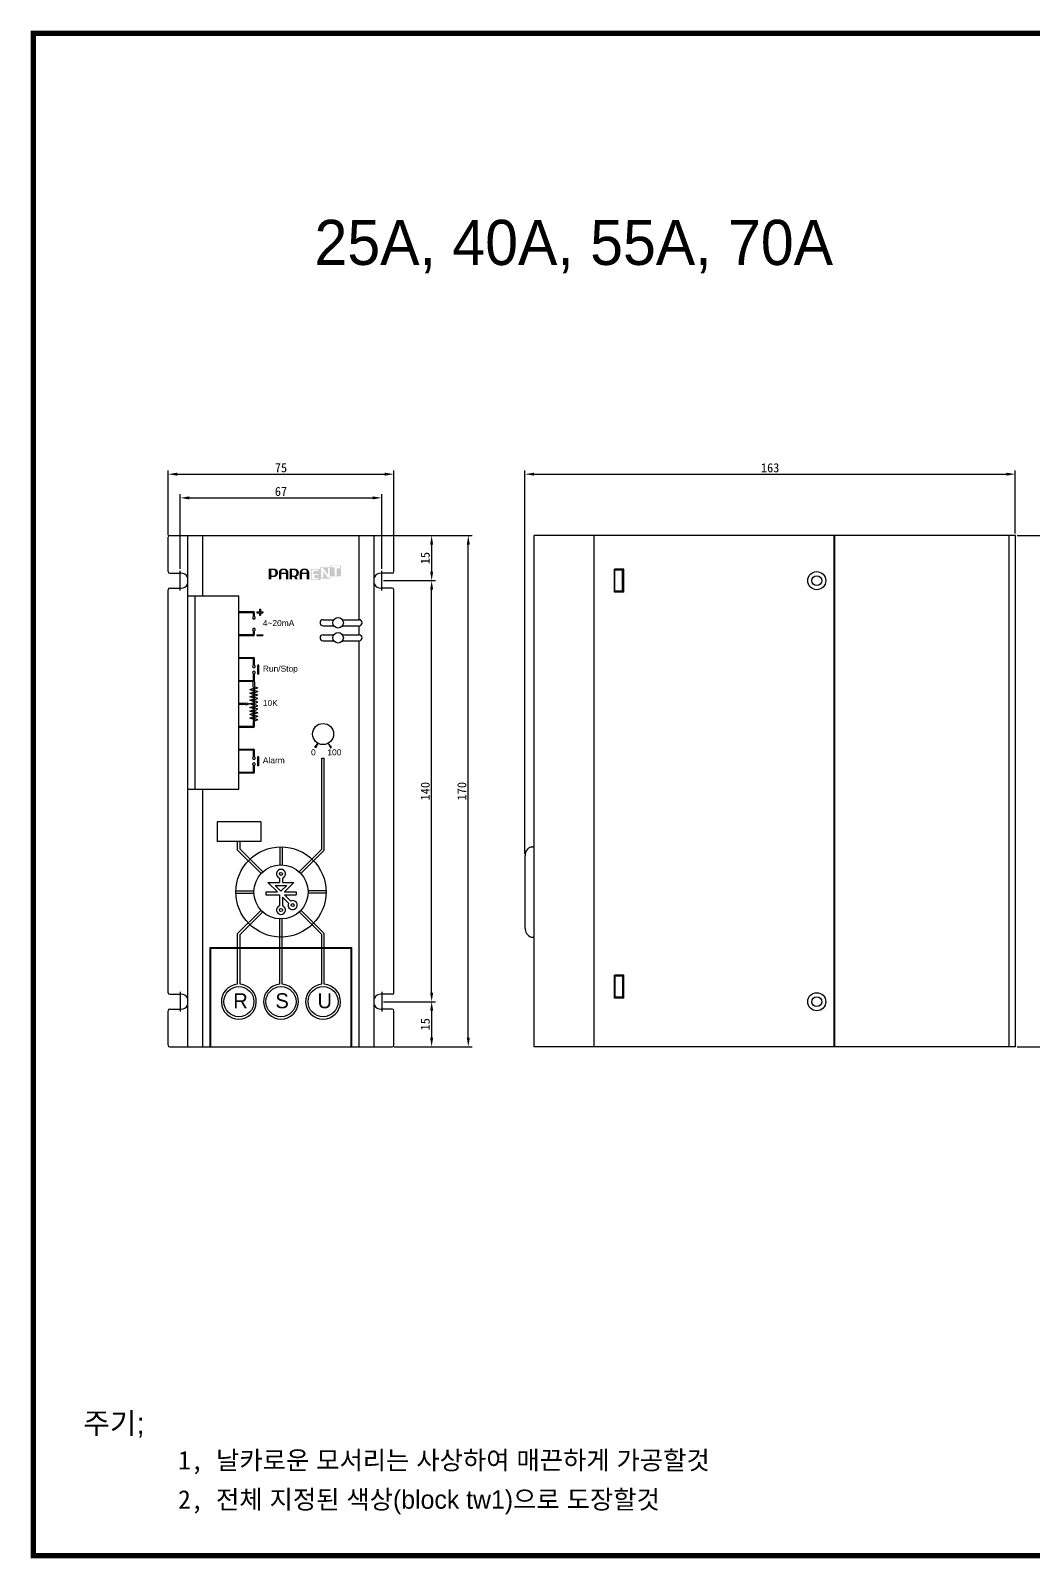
# Model space of a CAD drawing. Header units: millimetres. Extents: x 1726 to 2451, y 843 to 1351.
# Drawn here: x 1726 to 2059, y 843 to 1351 of the extents above; entities that cross this region are included whole.
import ezdxf

# ---------------------------------------------------------------- set-up
doc = ezdxf.new("R2010")
doc.units = ezdxf.units.MM
doc.layers.add('방열판', color=7, linetype='Continuous')
doc.dimstyles.new('ISO-25', dxfattribs={"dimtxt": 3, "dimasz": 3, "dimexe": 1.25, "dimexo": 0.625, "dimtad": 1, "dimdec": 3, "dimtxsty": 'Standard', "dimcen": 2.5, "dimclrd": 6, "dimclre": 6, "dimclrt": 1, "dimazin": 0, "dimtfac": 1, "dimtdec": 3, "dimtmove": 0, "dimatfit": 3, "dimfxl": 1.25, "dimarcsym": 0})

# ---------------------------------------------------------------- blocks, each defined once
blk = doc.blocks.new('*D0')
at = {"color": 6, "lineweight": -2, "transparency": 16777216}
for p, q in [((1775.61, 1171.89), (1775.61, 1196.78)), ((1778.61, 1195.53), (1839.61, 1195.53)), ((1842.61, 1171.89), (1842.61, 1196.78))]:
    blk.add_line(p, q, dxfattribs=at)
at = {"color": 6, "transparency": 16777216}
for points in [[(1778.61, 1196.03), (1778.61, 1195.03), (1775.61, 1195.53)], [(1839.61, 1196.03), (1839.61, 1195.03), (1842.61, 1195.53)]]:
    blk.add_solid(points, dxfattribs=at)
at = {"layer": 'Defpoints', "color": 0, "transparency": 16777216}
for p in [(1842.61, 1195.53), (1775.61, 1171.26), (1842.61, 1171.26)]:
    blk.add_point(p, dxfattribs=at)
at = {"color": 1, "transparency": 16777216, "insert": (1809.11, 1197.66), "char_height": 3, "attachment_point": 5}
blk.add_mtext('67', dxfattribs=at)
blk = doc.blocks.new('*D1')
at = {"color": 6, "lineweight": -2, "transparency": 16777216}
for p, q in [((1771.61, 1183.14), (1771.61, 1204.66)), ((1846.61, 1183.14), (1846.61, 1204.66)), ((1774.61, 1203.41), (1843.61, 1203.41))]:
    blk.add_line(p, q, dxfattribs=at)
at = {"color": 6, "transparency": 16777216}
for points in [[(1774.61, 1203.91), (1774.61, 1202.91), (1771.61, 1203.41)], [(1843.61, 1203.91), (1843.61, 1202.91), (1846.61, 1203.41)]]:
    blk.add_solid(points, dxfattribs=at)
at = {"layer": 'Defpoints', "color": 0, "transparency": 16777216}
for p in [(1846.61, 1203.41), (1771.61, 1182.51), (1846.61, 1182.51)]:
    blk.add_point(p, dxfattribs=at)
at = {"color": 1, "transparency": 16777216, "insert": (1809.11, 1205.53), "char_height": 3, "attachment_point": 5}
blk.add_mtext('75', dxfattribs=at)
blk = doc.blocks.new('*D2')
at = {"color": 6, "lineweight": -2, "transparency": 16777216}
for p, q in [((1890.23, 1077.14), (1890.23, 1204.66)), ((2053.23, 1183.64), (2053.23, 1204.66)), ((1893.23, 1203.41), (2050.23, 1203.41))]:
    blk.add_line(p, q, dxfattribs=at)
at = {"color": 6, "transparency": 16777216}
for points in [[(1893.23, 1203.91), (1893.23, 1202.91), (1890.23, 1203.41)], [(2050.23, 1203.91), (2050.23, 1202.91), (2053.23, 1203.41)]]:
    blk.add_solid(points, dxfattribs=at)
at = {"layer": 'Defpoints', "color": 0, "transparency": 16777216}
for p in [(2053.23, 1203.41), (2053.23, 1183.01), (1890.23, 1076.51)]:
    blk.add_point(p, dxfattribs=at)
at = {"color": 1, "transparency": 16777216, "insert": (1971.73, 1205.53), "char_height": 3, "attachment_point": 5}
blk.add_mtext('163', dxfattribs=at)
blk = doc.blocks.new('*D3')
at = {"color": 6, "lineweight": -2, "transparency": 16777216}
for p, q in [((1843.24, 1168.01), (1860.45, 1168.01)), ((1859.2, 1031.01), (1859.2, 1165.01)), ((1843.24, 1028.01), (1860.45, 1028.01))]:
    blk.add_line(p, q, dxfattribs=at)
at = {"color": 6, "transparency": 16777216}
for points in [[(1858.7, 1165.01), (1859.7, 1165.01), (1859.2, 1168.01)], [(1858.7, 1031.01), (1859.7, 1031.01), (1859.2, 1028.01)]]:
    blk.add_solid(points, dxfattribs=at)
at = {"layer": 'Defpoints', "color": 0, "transparency": 16777216}
for p in [(1842.61, 1168.01), (1859.2, 1168.01), (1842.61, 1028.01)]:
    blk.add_point(p, dxfattribs=at)
at = {"color": 1, "transparency": 16777216, "insert": (1857.08, 1098.01), "char_height": 3, "attachment_point": 5, "rotation": 90}
blk.add_mtext('140', dxfattribs=at)
blk = doc.blocks.new('*D4')
at = {"color": 6, "lineweight": -2, "transparency": 16777216}
for p, q in [((1846.74, 1183.01), (1872.63, 1183.01)), ((1871.38, 1016.01), (1871.38, 1180.01)), ((1846.74, 1013.01), (1872.63, 1013.01))]:
    blk.add_line(p, q, dxfattribs=at)
at = {"color": 6, "transparency": 16777216}
for points in [[(1870.88, 1180.01), (1871.88, 1180.01), (1871.38, 1183.01)], [(1870.88, 1016.01), (1871.88, 1016.01), (1871.38, 1013.01)]]:
    blk.add_solid(points, dxfattribs=at)
at = {"layer": 'Defpoints', "color": 0, "transparency": 16777216}
for p in [(1846.11, 1183.01), (1871.38, 1183.01), (1846.11, 1013.01)]:
    blk.add_point(p, dxfattribs=at)
at = {"color": 1, "transparency": 16777216, "insert": (1869.25, 1098.01), "char_height": 3, "attachment_point": 5, "rotation": 90}
blk.add_mtext('170', dxfattribs=at)
blk = doc.blocks.new('*D5')
at = {"color": 6, "lineweight": -2, "transparency": 16777216}
for p, q in [((1846.74, 1183.01), (1860.45, 1183.01)), ((1859.2, 1180.01), (1859.2, 1171.01)), ((1843.24, 1168.01), (1860.45, 1168.01))]:
    blk.add_line(p, q, dxfattribs=at)
at = {"color": 6, "transparency": 16777216}
for points in [[(1858.7, 1180.01), (1859.7, 1180.01), (1859.2, 1183.01)], [(1858.7, 1171.01), (1859.7, 1171.01), (1859.2, 1168.01)]]:
    blk.add_solid(points, dxfattribs=at)
at = {"layer": 'Defpoints', "color": 0, "transparency": 16777216}
for p in [(1846.11, 1183.01), (1842.61, 1168.01), (1859.2, 1168.01)]:
    blk.add_point(p, dxfattribs=at)
at = {"color": 1, "transparency": 16777216, "insert": (1857.08, 1175.51), "char_height": 3, "attachment_point": 5, "rotation": 90}
blk.add_mtext('15', dxfattribs=at)
blk = doc.blocks.new('*D6')
at = {"color": 6, "lineweight": -2, "transparency": 16777216}
for p, q in [((1843.24, 1028.01), (1860.45, 1028.01)), ((1859.2, 1025.01), (1859.2, 1016.01)), ((1846.74, 1013.01), (1860.45, 1013.01))]:
    blk.add_line(p, q, dxfattribs=at)
at = {"color": 6, "transparency": 16777216}
for points in [[(1858.7, 1025.01), (1859.7, 1025.01), (1859.2, 1028.01)], [(1858.7, 1016.01), (1859.7, 1016.01), (1859.2, 1013.01)]]:
    blk.add_solid(points, dxfattribs=at)
at = {"layer": 'Defpoints', "color": 0, "transparency": 16777216}
for p in [(1842.61, 1028.01), (1846.11, 1013.01), (1859.2, 1013.01)]:
    blk.add_point(p, dxfattribs=at)
at = {"color": 1, "transparency": 16777216, "insert": (1857.08, 1020.51), "char_height": 3, "attachment_point": 5, "rotation": 90}
blk.add_mtext('15', dxfattribs=at)
blk = doc.blocks.new('*D7')
at = {"color": 6, "lineweight": -2, "transparency": 16777216}
for p, q in [((2053.86, 1183.01), (2068.81, 1183.01)), ((2067.56, 1180.01), (2067.56, 1016.01)), ((2053.86, 1013.01), (2068.81, 1013.01))]:
    blk.add_line(p, q, dxfattribs=at)
at = {"color": 6, "transparency": 16777216}
for points in [[(2067.06, 1180.01), (2068.06, 1180.01), (2067.56, 1183.01)], [(2067.06, 1016.01), (2068.06, 1016.01), (2067.56, 1013.01)]]:
    blk.add_solid(points, dxfattribs=at)
at = {"layer": 'Defpoints', "color": 0, "transparency": 16777216}
for p in [(2053.23, 1183.01), (2053.23, 1013.01), (2067.56, 1013.01)]:
    blk.add_point(p, dxfattribs=at)
at = {"color": 1, "transparency": 16777216, "insert": (2065.44, 1098.01), "char_height": 3, "attachment_point": 5, "rotation": 90}
blk.add_mtext('170', dxfattribs=at)

msp = doc.modelspace()

# ---------------------------------------------------------------- hatches: boundary and pattern name
h = msp.add_hatch(color=0)
edge = h.paths.add_edge_path()
edge.add_spline(control_points=[(1807.0848, 1169.911), (1806.9499, 1169.7594), (1806.7502, 1169.6574), (1806.4415, 1169.6574), (1806.3695, 1169.6574), (1806.2652, 1169.6662), (1806.134, 1169.6951), (1806.0021, 1169.7242), (1805.9319, 1169.7935), (1805.899, 1169.8264), (1805.899, 1169.8754), (1805.899, 1171.4394), (1805.899, 1171.5323), (1805.9854, 1171.5323), (1806.4773, 1171.5323), (1806.4773, 1171.5323), (1806.7604, 1171.5323), (1806.9474, 1171.4539), (1807.0831, 1171.2992), (1807.2248, 1171.1377), (1807.2685, 1170.8687), (1807.2685, 1170.6325), (1807.2685, 1170.3931), (1807.2234, 1170.0668), (1807.0848, 1169.911)], knot_values=[0, 0, 0, 0, 1, 1, 1, 2, 2, 2, 3, 3, 3, 4, 4, 4, 5, 5, 5, 6, 6, 6, 7, 7, 7, 8, 8, 8, 8], degree=3, periodic=0)
edge = h.paths.add_edge_path(flags=16)
edge.add_spline(control_points=[(1806.5034, 1172.0189), (1806.5034, 1172.0189), (1805.178, 1172.0189), (1805.178, 1172.0189), (1805.178, 1172.0189), (1805.052, 1172.0189), (1805.052, 1172.0189), (1805.052, 1172.0189), (1805.052, 1168.4095), (1805.052, 1168.4095), (1805.052, 1168.4095), (1805.899, 1168.4095), (1805.899, 1168.4095), (1805.899, 1168.4095), (1805.899, 1169.1626), (1805.899, 1169.2819), (1805.9818, 1169.2533), (1806.0922, 1169.1958), (1806.4768, 1169.1841), (1806.8837, 1169.1718), (1807.4754, 1169.3056), (1807.7344, 1169.622), (1807.9873, 1169.9309), (1808.1155, 1170.2693), (1808.1155, 1170.6276), (1808.1155, 1171.0497), (1807.9713, 1171.4078), (1807.6869, 1171.6918), (1807.4026, 1171.9758), (1807.0044, 1172.0189), (1806.5034, 1172.0189)], knot_values=[0, 0, 0, 0, 1, 1, 1, 2, 2, 2, 3, 3, 3, 4, 4, 4, 5, 5, 5, 6, 6, 6, 7, 7, 7, 8, 8, 8, 9, 9, 9, 10, 10, 10, 10], degree=3, periodic=0)
h = msp.add_hatch(color=0)
edge = h.paths.add_edge_path()
edge.add_spline(control_points=[(1810.7512, 1170.6739), (1810.6566, 1170.6739), (1809.2032, 1170.6739), (1809.1959, 1170.6739), (1809.1959, 1170.674), (1809.1959, 1170.6889), (1809.1959, 1170.6889), (1809.1959, 1170.8883), (1809.2522, 1171.2345), (1809.3755, 1171.3755), (1809.4872, 1171.5034), (1809.6946, 1171.6186), (1809.9612, 1171.6186), (1810.2275, 1171.6186), (1810.413, 1171.534), (1810.5465, 1171.4006), (1810.6788, 1171.2683), (1810.7512, 1170.888), (1810.7512, 1170.6885), (1810.7512, 1170.6885), (1810.7512, 1170.679), (1810.7512, 1170.6739)], knot_values=[0, 0, 0, 0, 1, 1, 1, 2, 2, 2, 3, 3, 3, 4, 4, 4, 5, 5, 5, 6, 6, 6, 7, 7, 7, 7], degree=3, periodic=0)
edge = h.paths.add_edge_path(flags=16)
edge.add_spline(control_points=[(1809.9611, 1172.0548), (1809.3827, 1172.0548), (1809.014, 1171.9064), (1808.7657, 1171.6136), (1808.5226, 1171.3271), (1808.3993, 1171.0831), (1808.3993, 1170.7392), (1808.3993, 1170.7392), (1808.3993, 1168.4095), (1808.3993, 1168.4095), (1808.3993, 1168.4095), (1809.1959, 1168.4095), (1809.1959, 1168.4095), (1809.1959, 1168.4095), (1809.1959, 1169.5016), (1809.1959, 1170.2123), (1809.2032, 1170.2123), (1810.6566, 1170.2123), (1810.7512, 1170.2123), (1810.7512, 1170.1171), (1810.7512, 1168.4095), (1810.7512, 1168.4095), (1810.7512, 1168.4095), (1811.5477, 1168.4095), (1811.5477, 1168.4095), (1811.5477, 1168.4095), (1811.5477, 1170.7392), (1811.5477, 1170.7392), (1811.5477, 1171.083), (1811.4245, 1171.327), (1811.1813, 1171.6137), (1810.933, 1171.9064), (1810.5392, 1172.0548), (1809.9611, 1172.0548)], knot_values=[0, 0, 0, 0, 1, 1, 1, 2, 2, 2, 3, 3, 3, 4, 4, 4, 5, 5, 5, 6, 6, 6, 7, 7, 7, 8, 8, 8, 9, 9, 9, 10, 10, 10, 11, 11, 11, 11], degree=3, periodic=0)
h = msp.add_hatch(color=0)
edge = h.paths.add_edge_path()
edge.add_spline(control_points=[(1814.0178, 1169.8768), (1813.852, 1169.7241), (1813.651, 1169.6467), (1813.3708, 1169.6467), (1813.2936, 1169.6467), (1813.1939, 1169.6588), (1813.0998, 1169.6911), (1813.0132, 1169.721), (1812.8417, 1169.8123), (1812.8179, 1169.8361), (1812.8179, 1169.8879), (1812.8179, 1171.4649), (1812.8179, 1171.5575), (1812.9043, 1171.5575), (1813.4467, 1171.5575), (1813.4467, 1171.5575), (1813.6973, 1171.5575), (1813.8452, 1171.4283), (1814.0026, 1171.2664), (1814.1609, 1171.1034), (1814.2379, 1170.8393), (1814.2379, 1170.6145), (1814.2379, 1170.372), (1814.1828, 1170.029), (1814.0178, 1169.8768)], knot_values=[0, 0, 0, 0, 1, 1, 1, 2, 2, 2, 3, 3, 3, 4, 4, 4, 5, 5, 5, 6, 6, 6, 7, 7, 7, 8, 8, 8, 8], degree=3, periodic=0)
edge = h.paths.add_edge_path(flags=16)
edge.add_spline(control_points=[(1813.4728, 1172.0189), (1813.4728, 1172.0189), (1812.1474, 1172.0189), (1812.1474, 1172.0189), (1812.1474, 1172.0189), (1812.0214, 1172.0189), (1812.0214, 1172.0189), (1812.0214, 1172.0189), (1812.0214, 1168.4095), (1812.0214, 1168.4095), (1812.0214, 1168.4095), (1812.8179, 1168.4095), (1812.8179, 1168.4095), (1812.8179, 1168.4095), (1812.8179, 1169.1944), (1812.8179, 1169.3112), (1812.9068, 1169.2833), (1812.9921, 1169.2605), (1813.0689, 1169.2476), (1813.0704, 1169.2474), (1813.3187, 1169.2142), (1813.3802, 1169.206), (1813.5117, 1169.1159), (1813.6188, 1168.935), (1813.6971, 1168.8163), (1813.781, 1168.689), (1813.8784, 1168.4095), (1813.8784, 1168.4095), (1813.8784, 1168.4095), (1814.6406, 1168.4095), (1814.6406, 1168.4095), (1814.6406, 1168.4095), (1814.5348, 1168.8323), (1814.4302, 1168.9988), (1814.3663, 1169.1004), (1814.2745, 1169.2003), (1814.1622, 1169.3019), (1814.3946, 1169.4024), (1814.6178, 1169.5443), (1814.773, 1169.7292), (1814.9799, 1169.9756), (1815.0596, 1170.2714), (1815.0596, 1170.6084), (1815.0596, 1171.0642), (1814.9363, 1171.3337), (1814.6433, 1171.6083), (1814.3527, 1171.8808), (1813.9588, 1172.0189), (1813.4728, 1172.0189)], knot_values=[0, 0, 0, 0, 1, 1, 1, 2, 2, 2, 3, 3, 3, 4, 4, 4, 5, 5, 5, 6, 6, 6, 7, 7, 7, 8, 8, 8, 9, 9, 9, 10, 10, 10, 11, 11, 11, 12, 12, 12, 13, 13, 13, 14, 14, 14, 15, 15, 15, 16, 16, 16, 16], degree=3, periodic=0)
h = msp.add_hatch(color=0)
edge = h.paths.add_edge_path()
edge.add_spline(control_points=[(1817.7005, 1170.6739), (1817.6059, 1170.6739), (1816.1525, 1170.6739), (1816.1452, 1170.6739), (1816.1452, 1170.674), (1816.1452, 1170.6889), (1816.1452, 1170.6889), (1816.1452, 1170.8883), (1816.2015, 1171.2345), (1816.3248, 1171.3755), (1816.4365, 1171.5034), (1816.6439, 1171.6186), (1816.9105, 1171.6186), (1817.1768, 1171.6186), (1817.3624, 1171.534), (1817.4958, 1171.4006), (1817.6281, 1171.2683), (1817.7005, 1170.888), (1817.7005, 1170.6885), (1817.7005, 1170.6885), (1817.7005, 1170.679), (1817.7005, 1170.6739)], knot_values=[0, 0, 0, 0, 1, 1, 1, 2, 2, 2, 3, 3, 3, 4, 4, 4, 5, 5, 5, 6, 6, 6, 7, 7, 7, 7], degree=3, periodic=0)
edge = h.paths.add_edge_path(flags=16)
edge.add_spline(control_points=[(1816.9104, 1172.0548), (1816.332, 1172.0548), (1815.9633, 1171.9064), (1815.715, 1171.6136), (1815.4719, 1171.3271), (1815.3486, 1171.0831), (1815.3486, 1170.7392), (1815.3486, 1170.7392), (1815.3486, 1168.4095), (1815.3486, 1168.4095), (1815.3486, 1168.4095), (1816.1452, 1168.4095), (1816.1452, 1168.4095), (1816.1452, 1168.4095), (1816.1452, 1169.5016), (1816.1452, 1170.2123), (1816.1525, 1170.2123), (1817.6059, 1170.2123), (1817.7005, 1170.2123), (1817.7005, 1170.1171), (1817.7005, 1168.4095), (1817.7005, 1168.4095), (1817.7005, 1168.4095), (1818.497, 1168.4095), (1818.497, 1168.4095), (1818.497, 1168.4095), (1818.497, 1170.7392), (1818.497, 1170.7392), (1818.497, 1171.083), (1818.3738, 1171.327), (1818.1306, 1171.6137), (1817.8823, 1171.9064), (1817.4885, 1172.0548), (1816.9104, 1172.0548)], knot_values=[0, 0, 0, 0, 1, 1, 1, 2, 2, 2, 3, 3, 3, 4, 4, 4, 5, 5, 5, 6, 6, 6, 7, 7, 7, 8, 8, 8, 9, 9, 9, 10, 10, 10, 11, 11, 11, 11], degree=3, periodic=0)
h = msp.add_hatch(color=3)
edge = h.paths.add_edge_path()
edge.add_spline(control_points=[(1828.7678, 1172.1028), (1828.7678, 1172.1028), (1827.6625, 1172.1028), (1827.6625, 1172.1028), (1827.6625, 1172.1028), (1827.6572, 1169.6631), (1827.6572, 1169.6631), (1827.6572, 1169.6631), (1826.9957, 1169.6631), (1826.9957, 1169.6631), (1826.9957, 1169.6631), (1826.9896, 1172.473), (1826.9896, 1172.473), (1826.9896, 1172.473), (1825.8911, 1172.4791), (1825.8911, 1172.4791), (1825.8911, 1172.4791), (1825.8911, 1172.8796), (1825.8911, 1172.8796), (1825.8911, 1172.8796), (1828.7678, 1172.8796), (1828.7678, 1172.8796), (1828.7678, 1172.8796), (1828.7678, 1172.1028), (1828.7678, 1172.1028)], knot_values=[0, 0, 0, 0, 1, 1, 1, 2, 2, 2, 3, 3, 3, 4, 4, 4, 5, 5, 5, 6, 6, 6, 7, 7, 7, 8, 8, 8, 8], degree=3, periodic=0)
edge = h.paths.add_edge_path()
edge.add_spline(control_points=[(1825.2841, 1169.032), (1825.2841, 1169.032), (1824.7076, 1169.026), (1824.7076, 1169.026), (1824.7076, 1169.026), (1822.9658, 1171.2622), (1822.9658, 1171.2622), (1822.9658, 1171.2622), (1822.9649, 1170.8518), (1822.9649, 1170.8518), (1822.9649, 1170.8518), (1823.1721, 1170.5978), (1823.1721, 1170.5978), (1823.1721, 1170.5978), (1823.1782, 1169.032), (1823.1782, 1169.032), (1823.1782, 1169.032), (1822.6413, 1169.032), (1822.6413, 1169.032), (1822.5027, 1169.032), (1822.3893, 1169.1454), (1822.3893, 1169.2841), (1822.3893, 1169.2841), (1822.3893, 1172.0106), (1822.3893, 1172.0106), (1822.3893, 1172.1492), (1822.5027, 1172.2626), (1822.6413, 1172.2626), (1822.6413, 1172.2626), (1823.0447, 1172.2626), (1823.0447, 1172.2626), (1823.0447, 1172.2626), (1824.7182, 1170.0415), (1824.7182, 1170.0415), (1824.7182, 1170.0415), (1824.7136, 1172.2121), (1824.7136, 1172.2121), (1824.7136, 1172.2121), (1825.2841, 1172.2121), (1825.2841, 1172.2121), (1825.2841, 1172.2121), (1825.2841, 1169.032), (1825.2841, 1169.032)], knot_values=[0, 0, 0, 0, 1, 1, 1, 2, 2, 2, 3, 3, 3, 4, 4, 4, 5, 5, 5, 6, 6, 6, 7, 7, 7, 8, 8, 8, 9, 9, 9, 10, 10, 10, 11, 11, 11, 12, 12, 12, 13, 13, 13, 14, 14, 14, 14], degree=3, periodic=0)
edge = h.paths.add_edge_path()
edge.add_spline(control_points=[(1821.5265, 1171.2238), (1821.5265, 1171.2238), (1819.9104, 1171.2238), (1819.9104, 1171.2238), (1819.9104, 1171.1965), (1819.9104, 1170.2695), (1819.9104, 1170.2423), (1819.9104, 1170.2423), (1821.5265, 1170.2423), (1821.5265, 1170.2423), (1821.5265, 1170.2423), (1821.5265, 1169.847), (1821.5265, 1169.847), (1821.5265, 1169.847), (1820.1784, 1169.847), (1820.1784, 1169.847), (1820.1784, 1169.8188), (1820.1784, 1168.8733), (1820.1784, 1168.8733), (1820.2019, 1168.8733), (1821.5265, 1168.8733), (1821.5265, 1168.8733), (1821.5265, 1168.8733), (1821.5265, 1168.4741), (1821.5265, 1168.4741), (1821.5265, 1168.4741), (1819.5295, 1168.4741), (1819.5295, 1168.4741), (1819.3908, 1168.4741), (1819.2774, 1168.5875), (1819.2774, 1168.7261), (1819.2774, 1168.7261), (1819.2774, 1171.367), (1819.2774, 1171.367), (1819.2774, 1171.5056), (1819.3908, 1171.619), (1819.5295, 1171.619), (1819.5295, 1171.619), (1821.5265, 1171.619), (1821.5265, 1171.619), (1821.5265, 1171.619), (1821.5265, 1171.2238), (1821.5265, 1171.2238)], knot_values=[0, 0, 0, 0, 1, 1, 1, 2, 2, 2, 3, 3, 3, 4, 4, 4, 5, 5, 5, 6, 6, 6, 7, 7, 7, 8, 8, 8, 9, 9, 9, 10, 10, 10, 11, 11, 11, 12, 12, 12, 13, 13, 13, 14, 14, 14, 14], degree=3, periodic=0)
edge = h.paths.add_edge_path(flags=16)
edge.add_spline(control_points=[(1825.5164, 1173.0139), (1825.5164, 1173.0139), (1825.5164, 1172.4035), (1825.5164, 1172.4035), (1825.5164, 1172.4035), (1822.1772, 1172.4035), (1822.1772, 1172.4035), (1822.1772, 1172.4035), (1822.1772, 1171.9055), (1822.1772, 1171.9055), (1822.1772, 1171.9055), (1819.1137, 1171.9055), (1819.1137, 1171.9055), (1819.1137, 1171.9055), (1819.1137, 1168.2108), (1819.1137, 1168.2108), (1819.1137, 1168.2108), (1822.1772, 1168.2108), (1822.1772, 1168.2108), (1822.1772, 1168.2108), (1822.1772, 1168.7087), (1822.1772, 1168.7087), (1822.1772, 1168.7087), (1825.5164, 1168.7087), (1825.5164, 1168.7087), (1825.5164, 1168.7087), (1825.5164, 1169.4134), (1825.5164, 1169.4134), (1825.5164, 1169.4134), (1829.1099, 1169.4134), (1829.1099, 1169.4134), (1829.1099, 1169.4134), (1829.1099, 1173.0139), (1829.1099, 1173.0139), (1829.1099, 1173.0139), (1825.5164, 1173.0139), (1825.5164, 1173.0139)], knot_values=[0, 0, 0, 0, 1, 1, 1, 2, 2, 2, 3, 3, 3, 4, 4, 4, 5, 5, 5, 6, 6, 6, 7, 7, 7, 8, 8, 8, 9, 9, 9, 10, 10, 10, 11, 11, 11, 12, 12, 12, 12], degree=3, periodic=0)

# ---------------------------------------------------------------- linework, layer by layer
for p, q in [((1771.6116, 1171.0114), (1771.6116, 1182.5114)), ((1772.1116, 1183.0114), (1846.1116, 1183.0114)), ((1778.1116, 1013.0114), (1778.1116, 1183.0114)), ((1778.1116, 1183.0114), (1840.1116, 1183.0114)), ((1783.1116, 1163.0114), (1783.1116, 1183.0114)), ((1835.1116, 1155.0114), (1835.1116, 1183.0114)), ((1840.1116, 1013.0114), (1840.1116, 1183.0114)), ((1846.6116, 1171.0114), (1846.6116, 1182.5114)), ((1893.2346, 1013.0114), (1893.2346, 1183.0114)), ((1913.2346, 1183.0114), (1893.2346, 1183.0114)), ((1913.2346, 1013.0114), (1913.2346, 1183.0114)), ((2053.2346, 1183.0114), (1913.2346, 1183.0114)), ((1913.2346, 1013.0114), (1913.2346, 1183.0114)), ((1913.2346, 1013.0114), (1913.2346, 1183.0114)), ((1993.0346, 1013.0114), (1993.0346, 1183.0114)), ((1993.2346, 1013.0114), (1993.2346, 1183.0114)), ((2051.2346, 1013.0114), (2051.2346, 1183.0114)), ((2053.2346, 1013.0114), (2053.2346, 1183.0114)), ((1775.6116, 1164.7614), (1775.6116, 1171.2614)), ((1842.6116, 1164.7614), (1842.6116, 1171.2614)), ((1920.0346, 1164.2114), (1920.0346, 1171.8114)), ((1923.0346, 1171.8114), (1920.0346, 1171.8114)), ((1922.6346, 1171.5114), (1920.0346, 1171.5114)), ((1920.1346, 1164.5114), (1920.1346, 1171.5114)), ((1922.6346, 1164.5114), (1922.6346, 1171.5114)), ((1923.0346, 1164.2114), (1923.0346, 1171.8114)), ((1771.6116, 1031.0114), (1771.6116, 1165.0114)), ((1846.6116, 1031.0114), (1846.6116, 1165.0114)), ((1922.6346, 1164.5114), (1920.0346, 1164.5114)), ((1923.0346, 1164.2114), (1920.0346, 1164.2114)), ((1778.1116, 1163.0114), (1795.1116, 1163.0114)), ((1780.6116, 1098.7114), (1780.6116, 1163.0114)), ((1795.1116, 1098.7114), (1795.1116, 1163.0114)), ((1801.9613, 1158.5114), (1801.9613, 1157.6614)), ((1801.9613, 1158.5114), (1802.2613, 1158.5114)), ((1802.2613, 1158.5114), (1802.2613, 1157.6614)), ((1993.0346, 1162.0114), (1993.0346, 1070.0114)), ((1795.1116, 1157.7114), (1799.8119, 1157.7114)), ((1795.1116, 1157.7114), (1795.1116, 1157.3114)), ((1799.8119, 1157.3114), (1795.1116, 1157.3114)), ((1799.9119, 1157.2114), (1799.9119, 1156.1045)), ((1800.3119, 1156.1045), (1800.3119, 1157.2114)), ((1801.1113, 1157.6614), (1801.9613, 1157.6614)), ((1801.1113, 1157.6614), (1801.1113, 1157.3614)), ((1801.1113, 1157.3614), (1801.9613, 1157.3614)), ((1801.9613, 1157.3614), (1801.9613, 1156.5114)), ((1801.9613, 1156.5114), (1802.2613, 1156.5114)), ((1802.2613, 1157.6614), (1803.1113, 1157.6614)), ((1802.2613, 1157.3614), (1803.1113, 1157.3614)), ((1802.2613, 1157.3614), (1802.2613, 1156.5114)), ((1803.1113, 1157.6614), (1803.1113, 1157.3614)), ((1823.1116, 1155.0114), (1826.6754, 1155.0114)), ((1829.5477, 1155.0114), (1835.1116, 1155.0114)), ((1795.1116, 1150.0914), (1799.8119, 1150.0914)), ((1799.8119, 1149.6914), (1795.1116, 1149.6914)), ((1799.9119, 1151.2983), (1799.9119, 1150.1914)), ((1800.3119, 1150.1914), (1800.3119, 1151.2983)), ((1801.1113, 1150.0414), (1803.1113, 1150.0414)), ((1801.1113, 1150.0414), (1801.1113, 1149.7414)), ((1801.1113, 1149.7414), (1803.1113, 1149.7414)), ((1803.1113, 1150.0414), (1803.1113, 1149.7414)), ((1823.1116, 1153.0114), (1826.6754, 1153.0114)), ((1823.1116, 1150.0114), (1826.6754, 1150.0114)), ((1829.5477, 1153.0114), (1835.1116, 1153.0114)), ((1829.5477, 1150.0114), (1835.1116, 1150.0114)), ((1835.1116, 1150.0114), (1835.1116, 1153.0114)), ((1823.1116, 1148.0114), (1826.6754, 1148.0114)), ((1829.5477, 1148.0114), (1835.1116, 1148.0114)), ((1835.1116, 1013.0114), (1835.1116, 1148.0114)), ((1795.1116, 1142.4714), (1799.8119, 1142.4714)), ((1799.8119, 1142.0714), (1795.1116, 1142.0714)), ((1799.9119, 1141.9714), (1799.9119, 1139.8645)), ((1800.3119, 1139.8645), (1800.3119, 1141.9714)), ((1801.4619, 1136.9616), (1801.4619, 1139.9616)), ((1801.7619, 1139.9616), (1801.4619, 1139.9616)), ((1801.7619, 1136.9616), (1801.7619, 1139.9616)), ((1795.1116, 1134.8514), (1799.8119, 1134.8514)), ((1799.8119, 1134.4514), (1795.1116, 1134.4514)), ((1799.9119, 1137.0583), (1799.9119, 1134.9514)), ((1799.9119, 1132.5617), (1799.9119, 1134.3514)), ((1800.3119, 1134.9514), (1800.3119, 1137.0583)), ((1800.3119, 1134.3514), (1800.3119, 1132.7842)), ((1801.7619, 1136.9616), (1801.4619, 1136.9616)), ((1798.7522, 1131.7822), (1800.4393, 1132.376)), ((1798.7522, 1131.7822), (1800.4393, 1131.1883)), ((1798.7522, 1130.5945), (1800.4393, 1131.1883)), ((1798.7522, 1130.5945), (1800.4393, 1130.0006)), ((1798.7522, 1129.4068), (1800.4393, 1130.0006)), ((1800.4393, 1128.8129), (1798.7522, 1129.4068)), ((1798.7522, 1128.2191), (1800.4393, 1128.8129)), ((1800.4393, 1127.6252), (1798.7522, 1128.2191)), ((1799.7845, 1131.7822), (1801.4715, 1132.376)), ((1799.7845, 1131.7822), (1801.4715, 1131.1883)), ((1799.7845, 1130.5945), (1801.4715, 1131.1883)), ((1799.7845, 1130.5945), (1801.4715, 1130.0006)), ((1799.7845, 1129.4068), (1801.4715, 1130.0006)), ((1801.4715, 1128.8129), (1799.7845, 1129.4068)), ((1799.7845, 1128.2191), (1801.4715, 1128.8129)), ((1801.4715, 1127.6252), (1799.7845, 1128.2191)), ((1799.9119, 1132.5617), (1800.4393, 1132.376)), ((1800.3119, 1132.7842), (1801.4715, 1132.376)), ((1795.1116, 1127.2314), (1797.4114, 1127.2314)), ((1797.4114, 1126.8314), (1795.1116, 1126.8314)), ((1797.4114, 1127.4314), (1798.6113, 1127.0314)), ((1797.4114, 1127.2314), (1797.4114, 1127.4314)), ((1798.6113, 1127.0314), (1797.4114, 1126.6314)), ((1797.4114, 1126.8314), (1797.4114, 1126.6314)), ((1798.7522, 1127.0314), (1800.4393, 1127.6252)), ((1800.4393, 1126.4376), (1798.7522, 1127.0314)), ((1798.7522, 1125.8437), (1800.4393, 1126.4376)), ((1800.4393, 1125.2499), (1798.7522, 1125.8437)), ((1798.7522, 1124.656), (1800.4393, 1125.2499)), ((1800.4393, 1124.0622), (1798.7522, 1124.656)), ((1800.4393, 1124.0622), (1798.7522, 1123.4683)), ((1800.4393, 1122.8745), (1798.7522, 1123.4683)), ((1800.4393, 1122.8745), (1798.7522, 1122.2806)), ((1799.7845, 1127.0314), (1801.4715, 1127.6252)), ((1801.4715, 1126.4376), (1799.7845, 1127.0314)), ((1799.7845, 1125.8437), (1801.4715, 1126.4376)), ((1801.4715, 1125.2499), (1799.7845, 1125.8437)), ((1799.7845, 1124.656), (1801.4715, 1125.2499)), ((1801.4715, 1124.0622), (1799.7845, 1124.656)), ((1801.4715, 1124.0622), (1799.7845, 1123.4683)), ((1801.4715, 1122.8745), (1799.7845, 1123.4683)), ((1801.4715, 1122.8745), (1799.7845, 1122.2806)), ((1795.1116, 1119.6114), (1799.8119, 1119.6114)), ((1799.8119, 1119.2114), (1795.1116, 1119.2114)), ((1800.4393, 1121.6868), (1798.7522, 1122.2806)), ((1801.4715, 1121.6868), (1799.7845, 1122.2806)), ((1800.4393, 1121.6868), (1799.9119, 1121.5011)), ((1799.9119, 1121.5011), (1799.9119, 1119.7114)), ((1801.4715, 1121.6868), (1800.3119, 1121.2786)), ((1800.3119, 1119.7114), (1800.3119, 1121.2786)), ((1820.3384, 1112.6081), (1821.2616, 1113.8071)), ((1820.6848, 1112.4081), (1820.3384, 1112.6081)), ((1821.2616, 1113.8071), (1820.6848, 1112.4081)), ((1825.8848, 1112.6081), (1824.9616, 1113.8071)), ((1824.9616, 1113.8071), (1825.5384, 1112.4081)), ((1825.5384, 1112.4081), (1825.8848, 1112.6081)), ((1795.1116, 1111.9914), (1799.8119, 1111.9914)), ((1799.8119, 1111.5914), (1795.1116, 1111.5914)), ((1799.9119, 1111.4914), (1799.9119, 1109.3845)), ((1800.3119, 1109.3845), (1800.3119, 1111.4914)), ((1801.4619, 1106.4816), (1801.4619, 1109.4816)), ((1801.7619, 1109.4816), (1801.4619, 1109.4816)), ((1801.4619, 1106.8865), (1801.4619, 1109.0767)), ((1801.7619, 1106.4816), (1801.7619, 1109.4816)), ((1822.7116, 1078.6772), (1822.7116, 1109.0114)), ((1822.7116, 1109.0114), (1823.5116, 1109.0114)), ((1823.5116, 1078.3458), (1823.5116, 1109.0114)), ((1795.1116, 1104.3714), (1799.8119, 1104.3714)), ((1799.8119, 1103.9714), (1795.1116, 1103.9714)), ((1799.9119, 1106.5783), (1799.9119, 1104.4714)), ((1800.3119, 1104.4714), (1800.3119, 1106.5783)), ((1801.7619, 1106.4816), (1801.4619, 1106.4816)), ((1778.1116, 1098.7114), (1795.1116, 1098.7114)), ((1783.1116, 1013.0114), (1783.1116, 1098.7114)), ((1794.7116, 1078.3458), (1794.7116, 1081.2614)), ((1794.7116, 1078.3458), (1802.4712, 1070.5863)), ((1795.5116, 1078.6772), (1795.5116, 1081.2614)), ((1795.5116, 1078.6772), (1803.0369, 1071.152)), ((1808.7115, 1079.5061), (1808.7115, 1073.5025)), ((1809.5115, 1079.5061), (1809.5115, 1073.5025)), ((1822.7116, 1078.6772), (1815.1864, 1071.152)), ((1823.5116, 1078.3458), (1815.7521, 1070.5863)), ((1892.2346, 1079.5114), (1893.2346, 1079.5114)), ((1890.2346, 1052.5114), (1890.2346, 1076.5114)), ((1804.7915, 1067.6244), (1808.6116, 1067.6244)), ((1804.7915, 1067.6244), (1807.9045, 1064.5114)), ((1808.6116, 1069.0972), (1808.6116, 1067.6244)), ((1809.6116, 1069.0972), (1809.6116, 1067.6244)), ((1809.6116, 1067.6244), (1813.4318, 1067.6244)), ((1813.4318, 1067.6244), (1810.3187, 1064.5114)), ((1794.1196, 1064.911), (1800.1205, 1064.911)), ((1794.1196, 1064.111), (1800.1205, 1064.111)), ((1804.1116, 1064.5114), (1807.9045, 1064.5114)), ((1804.1116, 1064.5114), (1804.1116, 1063.5114)), ((1804.1116, 1063.5114), (1808.6116, 1063.5114)), ((1807.2057, 1066.6244), (1811.0176, 1066.6244)), ((1807.2057, 1066.6244), (1809.1116, 1064.7185)), ((1808.6116, 1063.5114), (1808.6116, 1059.9256)), ((1811.0176, 1066.6244), (1809.1116, 1064.7185)), ((1809.6116, 1062.8043), (1809.6116, 1059.9256)), ((1809.6116, 1062.8043), (1811.6471, 1060.7688)), ((1810.3187, 1064.5114), (1814.1116, 1064.5114)), ((1810.3187, 1063.5114), (1814.1116, 1063.5114)), ((1810.3187, 1063.5114), (1812.3543, 1061.4759)), ((1814.1116, 1064.5114), (1814.1116, 1063.5114)), ((1824.1063, 1064.911), (1818.1027, 1064.911)), ((1824.1063, 1064.111), (1818.1027, 1064.111)), ((1993.0346, 1014.0114), (1993.0346, 1064.0114)), ((1794.7116, 1050.677), (1802.4712, 1058.4365)), ((1795.5116, 1050.3456), (1803.0369, 1057.8708)), ((1822.7116, 1050.3456), (1815.1864, 1057.8708)), ((1823.5116, 1050.677), (1815.7521, 1058.4365)), ((1808.7115, 1046.0114), (1808.7115, 1055.5203)), ((1809.5115, 1046.0114), (1809.5115, 1055.5203)), ((1794.7116, 1046.0114), (1794.7116, 1050.677)), ((1795.5116, 1046.0114), (1795.5116, 1050.3456)), ((1822.7116, 1046.0114), (1822.7116, 1050.3456)), ((1823.5116, 1046.0114), (1823.5116, 1050.677)), ((1892.2346, 1049.5114), (1893.2346, 1049.5114)), ((1785.6116, 1013.0114), (1785.6116, 1046.0114)), ((1785.6116, 1046.0114), (1832.6116, 1046.0114)), ((1785.8116, 1013.0114), (1785.8116, 1045.8114)), ((1785.8116, 1045.8114), (1832.4116, 1045.8114)), ((1794.7116, 1033.7976), (1794.7116, 1045.8114)), ((1795.5116, 1033.7976), (1795.5116, 1045.8114)), ((1808.7115, 1033.7976), (1808.7115, 1045.8114)), ((1809.5115, 1033.7976), (1809.5115, 1045.8114)), ((1822.7116, 1033.7976), (1822.7116, 1045.8114)), ((1823.5116, 1033.7976), (1823.5116, 1045.8114)), ((1832.4116, 1013.0114), (1832.4116, 1045.8114)), ((1832.6116, 1013.0114), (1832.6116, 1046.0114)), ((1920.0346, 1029.2114), (1920.0346, 1036.8114)), ((1923.0346, 1036.8114), (1920.0346, 1036.8114)), ((1922.6346, 1036.5114), (1920.0346, 1036.5114)), ((1920.1346, 1036.5114), (1920.1346, 1029.5114)), ((1922.6346, 1036.5114), (1922.6346, 1029.5114)), ((1923.0346, 1029.2114), (1923.0346, 1036.8114)), ((1775.6116, 1031.2614), (1775.6116, 1024.7614)), ((1842.6116, 1031.2614), (1842.6116, 1024.7614)), ((1922.6346, 1029.5114), (1920.0346, 1029.5114)), ((1923.0346, 1029.2114), (1920.0346, 1029.2114)), ((1771.6116, 1013.5114), (1771.6116, 1025.0114)), ((1846.6116, 1013.5114), (1846.6116, 1025.0114)), ((1772.1116, 1013.0114), (1846.1116, 1013.0114)), ((1778.1116, 1013.0114), (1840.1116, 1013.0114)), ((1913.2346, 1013.0114), (1893.2346, 1013.0114)), ((2053.2346, 1013.0114), (1913.2346, 1013.0114))]:
    msp.add_line(p, q)
at = {"linetype": 'Continuous'}
for p, q in [((1802.3616, 1087.7614), (1787.8616, 1087.7614)), ((1787.8616, 1087.7614), (1787.8616, 1081.2614)), ((1802.3616, 1087.7614), (1802.3616, 1081.2614)), ((1802.3616, 1081.2614), (1787.8616, 1081.2614))]:
    msp.add_line(p, q, dxfattribs=at)
at = {"color": 5, "const_width": 1.764}
msp.add_lwpolyline([(1726.7488, 843.7708), (2449.9888, 843.7708), (2449.9888, 1350.0388), (1726.7488, 1350.0388), (1726.7488, 843.7708)], dxfattribs=at)
for centre, radius in [((1987.2346, 1168.0114), 3), ((1987.2346, 1168.0114), 1.65), ((1828.1116, 1154.0114), 1.75), ((1828.1116, 1149.0114), 1.75), ((1823.1116, 1117.0114), 3.5), ((1809.1116, 1064.5114), 15), ((1809.1116, 1064.5114), 9), ((1809.1116, 1070.5114), 0.5), ((1809.1116, 1058.5114), 0.5), ((1813.0007, 1060.1223), 0.5), ((1795.1116, 1028.0114), 5), ((1809.1116, 1028.0114), 5), ((1823.1116, 1028.0114), 5), ((1987.2346, 1028.0114), 3), ((1987.2346, 1028.0114), 1.65)]:
    msp.add_circle(centre, radius)
for centre, radius, start, end in [((1772.1116, 1182.5114), 0.5, 90, 180), ((1846.1116, 1182.5114), 0.5, 0, 90), ((1772.1116, 1171.0114), 0.5, 180, 270), ((1846.1116, 1171.0114), 0.5, 270, 360), ((1772.1116, 1165.0114), 0.5, 90, 180), ((1846.1116, 1165.0114), 0.5, 0, 90), ((1800.1119, 1155.7014), 0.45, 116.39021, 63.60979), ((1799.8119, 1157.2114), 0.5, 0, 90), ((1799.8119, 1157.2114), 0.1, 0, 90), ((1823.1116, 1154.0114), 1, 90, 270), ((1835.1116, 1154.0114), 1, 270, 90), ((1800.1119, 1151.7014), 0.45, 296.39021, 243.60979), ((1799.8119, 1150.1914), 0.1, 270, 0), ((1799.8119, 1150.1914), 0.5, 270, 0), ((1823.1116, 1149.0114), 1, 90, 270), ((1835.1116, 1149.0114), 1, 270, 90), ((1800.1119, 1139.4614), 0.45, 116.39021, 63.60979), ((1799.8119, 1141.9714), 0.5, 0, 90), ((1799.8119, 1141.9714), 0.1, 0, 90), ((1800.1119, 1137.4614), 0.45, 296.39021, 243.60979), ((1799.8119, 1134.9514), 0.1, 270, 0), ((1799.8119, 1134.3514), 0.1, 360, 90), ((1799.8119, 1134.9514), 0.5, 323.132531, 0), ((1799.8119, 1134.3514), 0.5, 360, 36.867469), ((1799.8119, 1119.7114), 0.1, 270, 0), ((1799.8119, 1119.7114), 0.5, 270, 0), ((1800.1119, 1108.9814), 0.45, 116.39021, 63.60979), ((1799.8119, 1111.4914), 0.5, 0, 90), ((1799.8119, 1111.4914), 0.1, 0, 90), ((1800.1119, 1106.9814), 0.45, 296.39021, 243.60979), ((1799.8119, 1104.4714), 0.1, 270, 0), ((1799.8119, 1104.4714), 0.5, 270, 0), ((1893.4846, 1076.5114), 3.25, 112.619865, 180), ((1809.1116, 1070.5114), 1.5, 289.471221, 250.528779), ((1809.1116, 1058.5114), 1.5, 109.471221, 70.528779), ((1813.0007, 1060.1223), 1.5, 154.471221, 115.528779), ((1893.4846, 1052.5114), 3.25, 180, 247.380135), ((1795.1116, 1028.0114), 5.8, 93.954572, 86.045428), ((1809.1116, 1028.0114), 5.8, 93.955527, 86.046382), ((1823.1116, 1028.0114), 5.8, 93.954572, 86.045428), ((1772.1116, 1031.0114), 0.5, 180, 270), ((1846.1116, 1031.0114), 0.5, 270, 0), ((1772.1116, 1025.0114), 0.5, 90, 180), ((1846.1116, 1025.0114), 0.5, 0, 90), ((1772.1116, 1013.5114), 0.5, 180, 270), ((1846.1116, 1013.5114), 0.5, 270, 0)]:
    msp.add_arc(centre, radius, start, end)
at = {"layer": '방열판'}
for p, q in [((1772.1116, 1170.5114), (1775.8616, 1170.5114)), ((1846.1116, 1170.5114), (1842.3616, 1170.5114)), ((1772.1116, 1165.5114), (1775.8616, 1165.5114)), ((1846.1116, 1165.5114), (1842.3616, 1165.5114)), ((1772.1116, 1030.5114), (1775.8616, 1030.5114)), ((1846.1116, 1030.5114), (1842.3616, 1030.5114)), ((1772.1116, 1025.5114), (1775.8616, 1025.5114)), ((1846.1116, 1025.5114), (1842.3616, 1025.5114))]:
    msp.add_line(p, q, dxfattribs=at)
for centre, start, end in [((1775.8616, 1168.0114), 25.841933, 90), ((1842.3616, 1168.0114), 90, 154.158067), ((1775.8616, 1168.0114), 270, 334.158067), ((1842.3616, 1168.0114), 205.841933, 270), ((1775.8616, 1028.0114), 25.841933, 90), ((1775.8616, 1028.0114), 270, 334.158067), ((1842.3616, 1028.0114), 90, 154.158067), ((1842.3616, 1028.0114), 205.841933, 270)]:
    msp.add_arc(centre, 2.5, start, end, dxfattribs=at)

# ---------------------------------------------------------------- texts
at = {"attachment_point": 1}
for s, insert, char_height, width in [('{\\fGulim|b0|i0|c129|p50;25A, 40A, 55A, 70A}', (1820.2627, 1287.9818), 15, 200.398346), ('{\\fArial|b0|i0|c0|p34;\\C253;4~20mA}', (1803.0756, 1154.9104), 2, 10.047182), ('{\\fArial|b0|i0|c0|p34;\\C253;Run/Stop}', (1803.0756, 1139.7495), 2, 10.047182), ('{\\fArial|b0|i0|c0|p34;\\C253;10K}', (1803.0756, 1128.3213), 2, 10.047182), ('{\\fArial|b0|i0|c0|p34;\\C253;Alarm}', (1803.0756, 1109.2695), 2, 10.047182), ('{\\fArial|b0|i0|c0|p34;\\C253;0}', (1819.1052, 1111.9279), 2, 2.031415), ('{\\fArial|b0|i0|c0|p34;\\C253;100}', (1824.5214, 1111.9279), 2, 4.925778), ('{\\fHeadline R|b0|i0|c129|p18;\\C20;R}', (1793.2576, 1030.8203), 5, 5.30865), ('{\\fHeadline R|b0|i0|c129|p18;\\C20;S}', (1807.2557, 1030.8203), 5, 5.30865), ('{\\fHeadline R|b0|i0|c129|p18;\\C20;U}', (1821.2535, 1030.8203), 5, 5.30865), ('{\\fﾱﾼﾸﾲ|b0|i0|c129|p50;주기;}', (1743.3848, 891.3896), 7.056, 26.46), ('1, {\\fﾱﾼﾸﾲ|b0|i0|c129|p50;날카로운 모서리는 사상하여 매끈하게 가공할것}', (1774.9292, 878.6426), 6.174, 264.6), ('2, {\\fﾱﾼﾸﾲ|b0|i0|c129|p50;전체 지정된 색상(block tw1)으로 도장할것}', (1774.9292, 865.5805), 6.174, 264.6)]:
    msp.add_mtext(s, dxfattribs=dict(at, insert=insert, char_height=char_height, width=width))

# ---------------------------------------------------------------- dimensions: what is measured, and where the dimension line sits
for base, p1, p2, picture, middle in [((1846.6116, 1203.4088), (1771.6116, 1182.5114), (1846.6116, 1182.5114), '*D1', (1809.1116, 1205.5338)), ((2053.2346, 1203.4088), (1890.2346, 1076.5114), (2053.2346, 1183.0114), '*D2', (1971.7346, 1205.5338)), ((1842.6116, 1195.5345), (1775.6116, 1171.2614), (1842.6116, 1171.2614), '*D0', (1809.1116, 1197.6595))]:
    dim = msp.add_linear_dim(base=base, p1=p1, p2=p2, dimstyle='ISO-25')
    dim.commit()
    dim.dimension.update_dxf_attribs({"geometry": picture, "text_midpoint": middle})
for base, p1, p2, picture, middle in [((1859.2026, 1168.0114), (1846.1116, 1183.0114), (1842.6116, 1168.0114), '*D5', (1857.0776, 1175.5114)), ((1871.3787, 1183.0114), (1846.1116, 1013.0114), (1846.1116, 1183.0114), '*D4', (1869.2537, 1098.0114)), ((2067.5626, 1013.0114), (2053.2346, 1183.0114), (2053.2346, 1013.0114), '*D7', (2065.4376, 1098.0114)), ((1859.2026, 1168.0114), (1842.6116, 1028.0114), (1842.6116, 1168.0114), '*D3', (1857.0776, 1098.0114)), ((1859.2026, 1013.0114), (1842.6116, 1028.0114), (1846.1116, 1013.0114), '*D6', (1857.0776, 1020.5114))]:
    dim = msp.add_linear_dim(base=base, p1=p1, p2=p2, angle=90, dimstyle='ISO-25')
    dim.commit()
    dim.dimension.update_dxf_attribs({"geometry": picture, "text_midpoint": middle})

doc.saveas('drawing.dxf')
